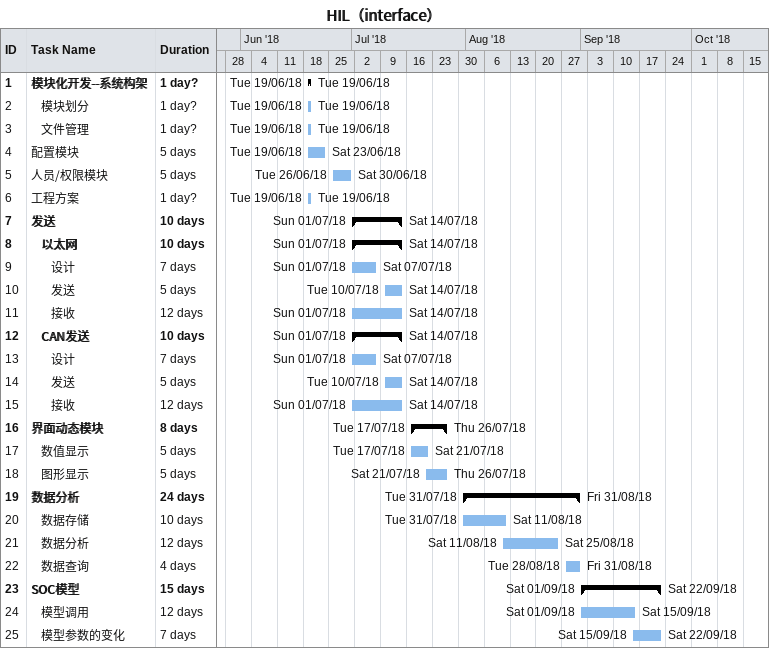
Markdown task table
HIL（interface）

| ID | Level | Task | Duration | Start | Finish |
|---|---|---|---|---|---|
| 1 | 1 | **模块化开发--系统构架** | 1d? | 2018-06-19 | 2018-06-19 |
| 2 | 2 | 模块划分 | 1d? | 2018-06-19 | 2018-06-19 |
| 3 | 2 | 文件管理 | 1d? | 2018-06-19 | 2018-06-19 |
| 4 | 1 | 配置模块 | 5d | 2018-06-19 | 2018-06-23 |
| 5 | 1 | 人员/权限模块 | 5d | 2018-06-26 | 2018-06-30 |
| 6 | 1 | 工程方案 | 1d? | 2018-06-19 | 2018-06-19 |
| 7 | 1 | **发送** | 10d | 2018-07-01 | 2018-07-14 |
| 8 | 2 | **以太网** | 10d | 2018-07-01 | 2018-07-14 |
| 9 | 3 | 设计 | 7d | 2018-07-01 | 2018-07-07 |
| 10 | 3 | 发送 | 5d | 2018-07-10 | 2018-07-14 |
| 11 | 3 | 接收 | 12d | 2018-07-01 | 2018-07-14 |
| 12 | 2 | **CAN发送** | 10d | 2018-07-01 | 2018-07-14 |
| 13 | 3 | 设计 | 7d | 2018-07-01 | 2018-07-07 |
| 14 | 3 | 发送 | 5d | 2018-07-10 | 2018-07-14 |
| 15 | 3 | 接收 | 12d | 2018-07-01 | 2018-07-14 |
| 16 | 1 | **界面动态模块** | 8d | 2018-07-17 | 2018-07-26 |
| 17 | 2 | 数值显示 | 5d | 2018-07-17 | 2018-07-21 |
| 18 | 2 | 图形显示 | 5d | 2018-07-21 | 2018-07-26 |
| 19 | 1 | **数据分析** | 24d | 2018-07-31 | 2018-08-31 |
| 20 | 2 | 数据存储 | 10d | 2018-07-31 | 2018-08-11 |
| 21 | 2 | 数据分析 | 12d | 2018-08-11 | 2018-08-25 |
| 22 | 2 | 数据查询 | 4d | 2018-08-28 | 2018-08-31 |
| 23 | 1 | **SOC模型** | 15d | 2018-09-01 | 2018-09-22 |
| 24 | 2 | 模型调用 | 12d | 2018-09-01 | 2018-09-15 |
| 25 | 2 | 模型参数的变化 | 7d | 2018-09-15 | 2018-09-22 |
